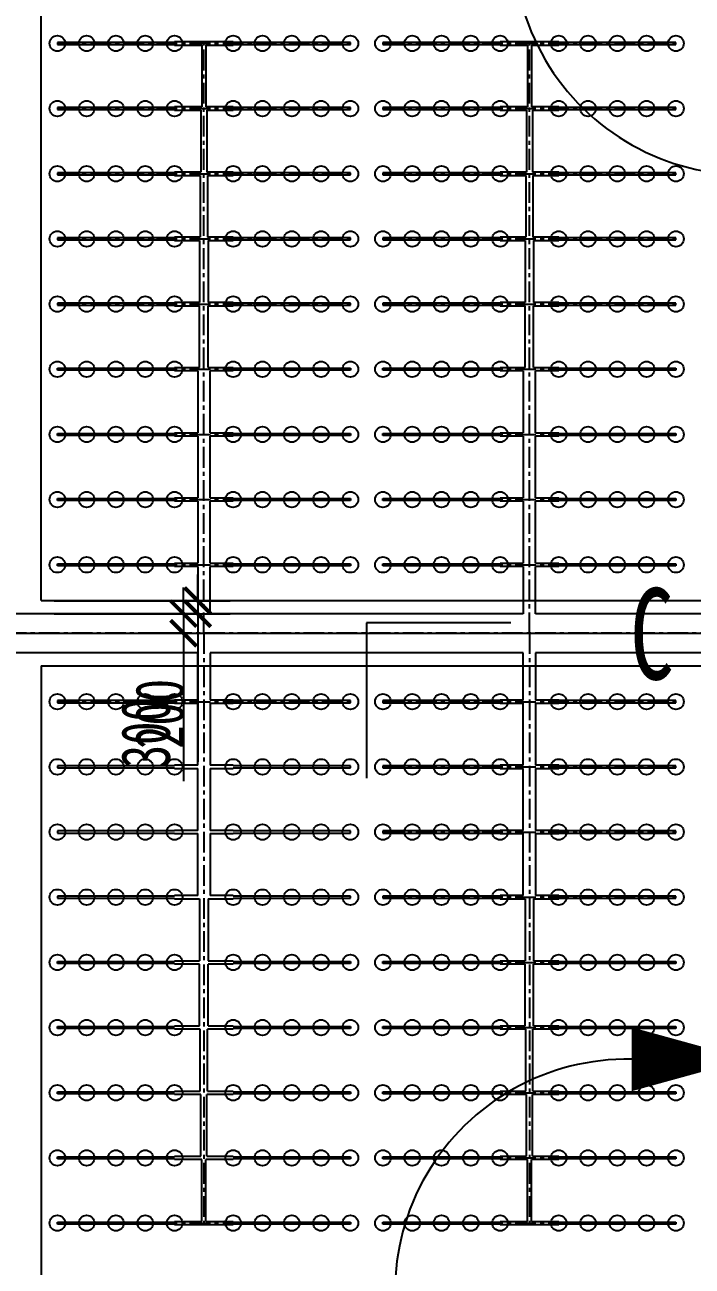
# Model space of a CAD drawing. Header units: millimetres. Extents: x -299291 to 688124, y -407813 to 623474.
# Drawn here: x 186209 to 196459, y 197518 to 216564 of the extents above; entities that cross this region are included whole.
import ezdxf

# ---------------------------------------------------------------- set-up
doc = ezdxf.new("R2010")
doc.units = ezdxf.units.MM
doc.linetypes.add('CENTER', pattern=[50.8, 31.75, -6.35, 6.35, -6.35])
doc.layers.add('轴线', color=6, linetype='CENTER')
doc.styles.add('长仿宋', font='simfang.ttf', dxfattribs={"width": 0.7})
doc.styles.add('长仿宋体', font='simfang.ttf', dxfattribs={"width": 0.7})
doc.dimstyles.new('副本ISO-25', dxfattribs={"dimtxt": 750, "dimasz": 400, "dimexe": 500, "dimexo": 200, "dimgap": 200, "dimtad": 1, "dimdec": 1, "dimdsep": 46, "dimtxsty": '长仿宋', "dimblk": 'ARCHTICK', "dimcen": 200, "dimadec": 0, "dimazin": 0, "dimtfac": 1, "dimtdec": 1, "dimtmove": 0, "dimatfit": 3, "dimldrblk": 'ARCHTICK', "dimfxl": 1, "dimarcsym": 0})

# ---------------------------------------------------------------- blocks, each defined once
blk = doc.blocks.new('_ArchTick')
at = {"color": 0, "linetype": 'ByBlock', "lineweight": 25, "const_width": 0.15}
blk.add_lwpolyline([(-0.5, -0.5), (0.5, 0.5)], dxfattribs=at)
blk = doc.blocks.new('*D179')
at = {"color": 0, "lineweight": -2, "ltscale": 10, "transparency": 16777216}
for p, q in [((188864, 207729), (188864, 208129)), ((186659, 207729), (189364, 207729)), ((188864, 207729), (188864, 207529)), ((186659, 207529), (189364, 207529)), ((188864, 207529), (188864, 205255))]:
    blk.add_line(p, q, dxfattribs=at)
at = {"layer": 'Defpoints', "color": 0, "ltscale": 10, "transparency": 16777216}
for p in [(186459, 207729), (186459, 207529), (188864, 207529)]:
    blk.add_point(p, dxfattribs=at)
at = {"color": 0, "lineweight": -2, "ltscale": 10, "transparency": 16777216, "xscale": 400, "yscale": 400, "zscale": 400}
for p, rotation in [((188864, 207729), 270), ((188864, 207529), 90)]:
    blk.add_blockref('_ArchTick', p, dxfattribs=dict(at, rotation=rotation))
at = {"color": 0, "ltscale": 10, "transparency": 16777216, "insert": (188285, 205992), "char_height": 750, "attachment_point": 5, "rotation": 90, "style": '长仿宋'}
blk.add_mtext('200', dxfattribs=at)
blk = doc.blocks.new('*D180')
at = {"color": 0, "lineweight": -2, "ltscale": 10, "transparency": 16777216}
for p, q in [((188647, 207529), (188647, 207929)), ((188664, 207529), (188147, 207529)), ((188647, 207529), (188647, 207229)), ((188664, 207229), (188147, 207229)), ((188647, 207229), (188647, 204961))]:
    blk.add_line(p, q, dxfattribs=at)
at = {"layer": 'Defpoints', "color": 0, "ltscale": 10, "transparency": 16777216}
for p in [(188864, 207529), (188647, 207229), (188864, 207229)]:
    blk.add_point(p, dxfattribs=at)
at = {"color": 0, "lineweight": -2, "ltscale": 10, "transparency": 16777216, "xscale": 400, "yscale": 400, "zscale": 400}
for p, rotation in [((188647, 207529), 270), ((188647, 207229), 90)]:
    blk.add_blockref('_ArchTick', p, dxfattribs=dict(at, rotation=rotation))
at = {"color": 0, "ltscale": 10, "transparency": 16777216, "insert": (188068, 205695), "char_height": 750, "attachment_point": 5, "rotation": 90, "style": '长仿宋'}
blk.add_mtext('300', dxfattribs=at)

msp = doc.modelspace()

# ---------------------------------------------------------------- linework, layer by layer
at = {"lineweight": -3}
for p, q in [((186459.037, 207729.406), (186459.037, 217330.406)), ((186459.037, 206729.406), (186459.037, 197128.406))]:
    msp.add_line(p, q, dxfattribs=at)
at = {"ltscale": 10}
for p, q in [((186709.037, 216295.406), (186709.037, 216263.406)), ((188509.037, 216295.406), (186709.037, 216295.406)), ((186709.037, 216263.406), (188509.037, 216263.406)), ((189409.037, 216304.406), (188509.037, 216304.406)), ((188509.037, 216304.406), (188509.037, 216295.406)), ((188509.037, 216263.406), (188509.037, 216254.406)), ((188509.037, 216254.406), (188929.037, 216254.406)), ((188929.037, 216254.406), (188929.037, 215304.406)), ((188989.037, 216254.406), (189409.037, 216254.406)), ((188989.037, 216254.406), (188989.037, 215304.406)), ((189409.037, 216295.406), (189409.037, 216304.406)), ((191209.037, 216295.406), (189409.037, 216295.406)), ((189409.037, 216254.406), (189409.037, 216263.406)), ((189409.037, 216263.406), (191209.037, 216263.406)), ((191209.037, 216263.406), (191209.037, 216295.406)), ((191709.037, 216295.406), (191709.037, 216263.406)), ((193509.037, 216295.406), (191709.037, 216295.406)), ((191709.037, 216263.406), (193509.037, 216263.406)), ((194409.037, 216304.406), (193509.037, 216304.406)), ((193509.037, 216304.406), (193509.037, 216295.406)), ((193509.037, 216263.406), (193509.037, 216254.406)), ((193509.037, 216254.406), (193929.037, 216254.406)), ((193929.037, 216254.406), (193929.037, 215304.406)), ((193989.037, 216254.406), (194409.037, 216254.406)), ((193989.037, 216254.406), (193989.037, 215304.406)), ((194409.037, 216295.406), (194409.037, 216304.406)), ((196209.037, 216295.406), (194409.037, 216295.406)), ((194409.037, 216254.406), (194409.037, 216263.406)), ((194409.037, 216263.406), (196209.037, 216263.406)), ((196209.037, 216263.406), (196209.037, 216295.406)), ((186709.037, 215295.406), (186709.037, 215263.406)), ((188509.037, 215295.406), (186709.037, 215295.406)), ((186709.037, 215263.406), (188509.037, 215263.406)), ((188929.037, 215304.406), (188509.037, 215304.406)), ((188509.037, 215304.406), (188509.037, 215295.406)), ((188509.037, 215263.406), (188509.037, 215254.406)), ((188509.037, 215254.406), (188914.037, 215254.406)), ((188914.037, 215254.406), (188914.037, 214304.406)), ((189409.037, 215304.406), (188989.037, 215304.406)), ((189004.037, 215254.406), (189409.037, 215254.406)), ((189004.037, 215254.406), (189004.037, 214304.406)), ((189409.037, 215295.406), (189409.037, 215304.406)), ((191209.037, 215295.406), (189409.037, 215295.406)), ((189409.037, 215254.406), (189409.037, 215263.406)), ((189409.037, 215263.406), (191209.037, 215263.406)), ((191209.037, 215263.406), (191209.037, 215295.406)), ((191709.037, 215295.406), (191709.037, 215263.406)), ((193509.037, 215295.406), (191709.037, 215295.406)), ((191709.037, 215263.406), (193509.037, 215263.406)), ((193929.037, 215304.406), (193509.037, 215304.406)), ((193509.037, 215304.406), (193509.037, 215295.406)), ((193509.037, 215263.406), (193509.037, 215254.406)), ((193509.037, 215254.406), (193914.037, 215254.406)), ((193914.037, 215254.406), (193914.037, 214304.406)), ((194409.037, 215304.406), (193989.037, 215304.406)), ((194004.037, 215254.406), (194409.037, 215254.406)), ((194004.037, 215254.406), (194004.037, 214304.406)), ((194409.037, 215295.406), (194409.037, 215304.406)), ((196209.037, 215295.406), (194409.037, 215295.406)), ((194409.037, 215254.406), (194409.037, 215263.406)), ((194409.037, 215263.406), (196209.037, 215263.406)), ((196209.037, 215263.406), (196209.037, 215295.406)), ((186709.037, 214295.406), (186709.037, 214263.406)), ((188509.037, 214295.406), (186709.037, 214295.406)), ((186709.037, 214263.406), (188509.037, 214263.406)), ((188914.037, 214304.406), (188509.037, 214304.406)), ((188509.037, 214304.406), (188509.037, 214295.406)), ((188509.037, 214263.406), (188509.037, 214254.406)), ((189409.037, 214304.406), (189004.037, 214304.406)), ((189409.037, 214295.406), (189409.037, 214304.406)), ((191209.037, 214295.406), (189409.037, 214295.406)), ((189409.037, 214254.406), (189409.037, 214263.406)), ((189409.037, 214263.406), (191209.037, 214263.406)), ((191209.037, 214263.406), (191209.037, 214295.406)), ((191709.037, 214295.406), (191709.037, 214263.406)), ((193509.037, 214295.406), (191709.037, 214295.406)), ((191709.037, 214263.406), (193509.037, 214263.406)), ((193914.037, 214304.406), (193509.037, 214304.406)), ((193509.037, 214304.406), (193509.037, 214295.406)), ((193509.037, 214263.406), (193509.037, 214254.406)), ((194409.037, 214304.406), (194004.037, 214304.406)), ((194409.037, 214295.406), (194409.037, 214304.406)), ((196209.037, 214295.406), (194409.037, 214295.406)), ((194409.037, 214254.406), (194409.037, 214263.406)), ((194409.037, 214263.406), (196209.037, 214263.406)), ((196209.037, 214263.406), (196209.037, 214295.406)), ((188509.037, 214254.406), (188904.037, 214254.406)), ((188904.037, 214254.406), (188904.037, 213304.406)), ((189014.037, 214254.406), (189409.037, 214254.406)), ((189014.037, 214254.406), (189014.037, 213304.406)), ((193509.037, 214254.406), (193904.037, 214254.406)), ((193904.037, 214254.406), (193904.037, 213304.406)), ((194014.037, 214254.406), (194409.037, 214254.406)), ((194014.037, 214254.406), (194014.037, 213304.406)), ((186709.037, 213295.406), (186709.037, 213263.406)), ((188509.037, 213295.406), (186709.037, 213295.406)), ((186709.037, 213263.406), (188509.037, 213263.406)), ((188904.037, 213304.406), (188509.037, 213304.406)), ((188509.037, 213304.406), (188509.037, 213295.406)), ((188509.037, 213263.406), (188509.037, 213254.406)), ((188509.037, 213254.406), (188894.037, 213254.406)), ((188894.037, 213254.406), (188894.037, 212304.406)), ((189409.037, 213304.406), (189014.037, 213304.406)), ((189024.037, 213254.406), (189409.037, 213254.406)), ((189024.037, 213254.406), (189024.037, 212304.406)), ((189409.037, 213295.406), (189409.037, 213304.406)), ((191209.037, 213295.406), (189409.037, 213295.406)), ((189409.037, 213254.406), (189409.037, 213263.406)), ((189409.037, 213263.406), (191209.037, 213263.406)), ((191209.037, 213263.406), (191209.037, 213295.406)), ((191709.037, 213295.406), (191709.037, 213263.406)), ((193509.037, 213295.406), (191709.037, 213295.406)), ((191709.037, 213263.406), (193509.037, 213263.406)), ((193904.037, 213304.406), (193509.037, 213304.406)), ((193509.037, 213304.406), (193509.037, 213295.406)), ((193509.037, 213263.406), (193509.037, 213254.406)), ((193509.037, 213254.406), (193894.037, 213254.406)), ((193894.037, 213254.406), (193894.037, 212304.406)), ((194409.037, 213304.406), (194014.037, 213304.406)), ((194024.037, 213254.406), (194409.037, 213254.406)), ((194024.037, 213254.406), (194024.037, 212304.406)), ((194409.037, 213295.406), (194409.037, 213304.406)), ((196209.037, 213295.406), (194409.037, 213295.406)), ((194409.037, 213254.406), (194409.037, 213263.406)), ((194409.037, 213263.406), (196209.037, 213263.406)), ((196209.037, 213263.406), (196209.037, 213295.406)), ((186709.037, 212295.406), (186709.037, 212263.406)), ((188509.037, 212295.406), (186709.037, 212295.406)), ((186709.037, 212263.406), (188509.037, 212263.406)), ((188894.037, 212304.406), (188509.037, 212304.406)), ((188509.037, 212304.406), (188509.037, 212295.406)), ((188509.037, 212263.406), (188509.037, 212254.406)), ((188509.037, 212254.406), (188894.037, 212254.406)), ((188894.037, 211304.406), (188894.037, 212254.406)), ((189409.037, 212304.406), (189024.037, 212304.406)), ((189024.037, 212254.406), (189409.037, 212254.406)), ((189024.037, 211304.406), (189024.037, 212254.406)), ((189409.037, 212295.406), (189409.037, 212304.406)), ((191209.037, 212295.406), (189409.037, 212295.406)), ((189409.037, 212254.406), (189409.037, 212263.406)), ((189409.037, 212263.406), (191209.037, 212263.406)), ((191209.037, 212263.406), (191209.037, 212295.406)), ((191709.037, 212295.406), (191709.037, 212263.406)), ((193509.037, 212295.406), (191709.037, 212295.406)), ((191709.037, 212263.406), (193509.037, 212263.406)), ((193894.037, 212304.406), (193509.037, 212304.406)), ((193509.037, 212304.406), (193509.037, 212295.406)), ((193509.037, 212263.406), (193509.037, 212254.406)), ((193509.037, 212254.406), (193894.037, 212254.406)), ((193894.037, 211304.406), (193894.037, 212254.406)), ((194409.037, 212304.406), (194024.037, 212304.406)), ((194024.037, 212254.406), (194409.037, 212254.406)), ((194024.037, 211304.406), (194024.037, 212254.406)), ((194409.037, 212295.406), (194409.037, 212304.406)), ((196209.037, 212295.406), (194409.037, 212295.406)), ((194409.037, 212254.406), (194409.037, 212263.406)), ((194409.037, 212263.406), (196209.037, 212263.406)), ((196209.037, 212263.406), (196209.037, 212295.406)), ((186709.037, 211263.406), (186709.037, 211295.406)), ((186709.037, 211295.406), (188509.037, 211295.406)), ((188509.037, 211263.406), (186709.037, 211263.406)), ((188509.037, 211295.406), (188509.037, 211304.406)), ((188509.037, 211304.406), (188894.037, 211304.406)), ((188509.037, 211254.406), (188509.037, 211263.406)), ((188864.037, 211254.406), (188509.037, 211254.406)), ((188864.037, 211254.406), (188864.037, 210304.406)), ((189024.037, 211304.406), (189409.037, 211304.406)), ((189409.037, 211254.406), (189054.037, 211254.406)), ((189054.037, 210304.406), (189054.037, 211254.406)), ((189409.037, 211304.406), (189409.037, 211295.406)), ((189409.037, 211295.406), (191209.037, 211295.406)), ((191209.037, 211263.406), (189409.037, 211263.406)), ((189409.037, 211263.406), (189409.037, 211254.406)), ((191209.037, 211295.406), (191209.037, 211263.406)), ((191709.037, 211263.406), (191709.037, 211295.406)), ((191709.037, 211295.406), (193509.037, 211295.406)), ((193509.037, 211263.406), (191709.037, 211263.406)), ((193509.037, 211295.406), (193509.037, 211304.406)), ((193509.037, 211304.406), (193894.037, 211304.406)), ((193509.037, 211254.406), (193509.037, 211263.406)), ((193864.037, 211254.406), (193509.037, 211254.406)), ((193864.037, 211254.406), (193864.037, 210304.406)), ((194024.037, 211304.406), (194409.037, 211304.406)), ((194409.037, 211254.406), (194054.037, 211254.406)), ((194054.037, 210304.406), (194054.037, 211254.406)), ((194409.037, 211304.406), (194409.037, 211295.406)), ((194409.037, 211295.406), (196209.037, 211295.406)), ((196209.037, 211263.406), (194409.037, 211263.406)), ((194409.037, 211263.406), (194409.037, 211254.406)), ((196209.037, 211295.406), (196209.037, 211263.406)), ((186709.037, 210263.406), (186709.037, 210295.406)), ((186709.037, 210295.406), (188509.037, 210295.406)), ((188509.037, 210295.406), (188509.037, 210304.406)), ((188509.037, 210304.406), (188864.037, 210304.406)), ((189054.037, 210304.406), (189409.037, 210304.406)), ((189409.037, 210304.406), (189409.037, 210295.406)), ((189409.037, 210295.406), (191209.037, 210295.406)), ((191209.037, 210295.406), (191209.037, 210263.406)), ((191709.037, 210263.406), (191709.037, 210295.406)), ((191709.037, 210295.406), (193509.037, 210295.406)), ((193509.037, 210295.406), (193509.037, 210304.406)), ((193509.037, 210304.406), (193864.037, 210304.406)), ((194054.037, 210304.406), (194409.037, 210304.406)), ((194409.037, 210304.406), (194409.037, 210295.406)), ((194409.037, 210295.406), (196209.037, 210295.406)), ((196209.037, 210295.406), (196209.037, 210263.406)), ((188509.037, 210263.406), (186709.037, 210263.406)), ((188509.037, 210254.406), (188509.037, 210263.406)), ((188864.037, 210254.406), (188509.037, 210254.406)), ((188864.037, 210254.406), (188864.037, 209304.406)), ((189409.037, 210254.406), (189054.037, 210254.406)), ((189054.037, 209304.406), (189054.037, 210254.406)), ((191209.037, 210263.406), (189409.037, 210263.406)), ((189409.037, 210263.406), (189409.037, 210254.406)), ((193509.037, 210263.406), (191709.037, 210263.406)), ((193509.037, 210254.406), (193509.037, 210263.406)), ((193864.037, 210254.406), (193509.037, 210254.406)), ((193864.037, 210254.406), (193864.037, 209304.406)), ((194409.037, 210254.406), (194054.037, 210254.406)), ((194054.037, 209304.406), (194054.037, 210254.406)), ((196209.037, 210263.406), (194409.037, 210263.406)), ((194409.037, 210263.406), (194409.037, 210254.406)), ((186709.037, 209263.406), (186709.037, 209295.406)), ((186709.037, 209295.406), (188509.037, 209295.406)), ((188509.037, 209263.406), (186709.037, 209263.406)), ((188509.037, 209295.406), (188509.037, 209304.406)), ((188509.037, 209304.406), (188864.037, 209304.406)), ((188509.037, 209254.406), (188509.037, 209263.406)), ((188864.037, 209254.406), (188509.037, 209254.406)), ((188864.037, 209254.406), (188864.037, 208304.406)), ((189054.037, 209304.406), (189409.037, 209304.406)), ((189409.037, 209254.406), (189054.037, 209254.406)), ((189054.037, 208304.406), (189054.037, 209254.406)), ((189409.037, 209304.406), (189409.037, 209295.406)), ((189409.037, 209295.406), (191209.037, 209295.406)), ((191209.037, 209263.406), (189409.037, 209263.406)), ((189409.037, 209263.406), (189409.037, 209254.406)), ((191209.037, 209295.406), (191209.037, 209263.406)), ((191709.037, 209263.406), (191709.037, 209295.406)), ((191709.037, 209295.406), (193509.037, 209295.406)), ((193509.037, 209263.406), (191709.037, 209263.406)), ((193509.037, 209295.406), (193509.037, 209304.406)), ((193509.037, 209304.406), (193864.037, 209304.406)), ((193509.037, 209254.406), (193509.037, 209263.406)), ((193864.037, 209254.406), (193509.037, 209254.406)), ((193864.037, 209254.406), (193864.037, 208304.406)), ((194054.037, 209304.406), (194409.037, 209304.406)), ((194409.037, 209254.406), (194054.037, 209254.406)), ((194054.037, 208304.406), (194054.037, 209254.406)), ((194409.037, 209304.406), (194409.037, 209295.406)), ((194409.037, 209295.406), (196209.037, 209295.406)), ((196209.037, 209263.406), (194409.037, 209263.406)), ((194409.037, 209263.406), (194409.037, 209254.406)), ((196209.037, 209295.406), (196209.037, 209263.406)), ((186709.037, 208263.406), (186709.037, 208295.406)), ((186709.037, 208295.406), (188509.037, 208295.406)), ((188509.037, 208263.406), (186709.037, 208263.406)), ((188509.037, 208295.406), (188509.037, 208304.406)), ((188509.037, 208304.406), (188864.037, 208304.406)), ((188509.037, 208254.406), (188509.037, 208263.406)), ((188864.037, 208254.406), (188509.037, 208254.406)), ((188864.037, 208254.406), (188864.037, 207529.406)), ((189054.037, 208304.406), (189409.037, 208304.406)), ((189409.037, 208254.406), (189054.037, 208254.406)), ((189054.037, 207529.406), (189054.037, 208254.406)), ((189409.037, 208304.406), (189409.037, 208295.406)), ((189409.037, 208295.406), (191209.037, 208295.406)), ((191209.037, 208263.406), (189409.037, 208263.406)), ((189409.037, 208263.406), (189409.037, 208254.406)), ((191209.037, 208295.406), (191209.037, 208263.406)), ((191709.037, 208263.406), (191709.037, 208295.406)), ((191709.037, 208295.406), (193509.037, 208295.406)), ((193509.037, 208263.406), (191709.037, 208263.406)), ((193509.037, 208295.406), (193509.037, 208304.406)), ((193509.037, 208304.406), (193864.037, 208304.406)), ((193509.037, 208254.406), (193509.037, 208263.406)), ((193864.037, 208254.406), (193509.037, 208254.406)), ((193864.037, 208254.406), (193864.037, 207529.406)), ((194054.037, 208304.406), (194409.037, 208304.406)), ((194409.037, 208254.406), (194054.037, 208254.406)), ((194054.037, 207529.406), (194054.037, 208254.406)), ((194409.037, 208304.406), (194409.037, 208295.406)), ((194409.037, 208295.406), (196209.037, 208295.406)), ((196209.037, 208263.406), (194409.037, 208263.406)), ((194409.037, 208263.406), (194409.037, 208254.406)), ((196209.037, 208295.406), (196209.037, 208263.406)), ((186459.037, 207729.406), (266459.037, 207729.406)), ((188864.037, 207529.406), (183109.037, 207529.406)), ((193864.037, 207529.406), (189054.037, 207529.406)), ((198864.037, 207529.406), (194054.037, 207529.406)), ((185959.037, 207229.406), (266959.037, 207229.406)), ((193675.376, 207390.007), (191459.037, 207390.007)), ((191459.037, 207390.007), (191459.037, 205003.586)), ((188864.037, 206929.406), (183109.037, 206929.406)), ((188864.037, 206204.406), (188864.037, 206929.406)), ((189054.037, 206929.406), (189054.037, 206204.406)), ((193864.037, 206929.406), (189054.037, 206929.406)), ((193864.037, 206204.406), (193864.037, 206929.406)), ((194054.037, 206929.406), (194054.037, 206204.406)), ((198864.037, 206929.406), (194054.037, 206929.406)), ((186459.037, 206729.406), (266459.037, 206729.406)), ((186709.037, 206195.406), (186709.037, 206163.406)), ((188509.037, 206195.406), (186709.037, 206195.406)), ((186709.037, 206163.406), (188509.037, 206163.406)), ((188864.037, 206204.406), (188509.037, 206204.406)), ((188509.037, 206204.406), (188509.037, 206195.406)), ((188509.037, 206163.406), (188509.037, 206154.406)), ((188509.037, 206154.406), (188864.037, 206154.406)), ((188864.037, 205204.406), (188864.037, 206154.406)), ((189409.037, 206204.406), (189054.037, 206204.406)), ((189054.037, 206154.406), (189409.037, 206154.406)), ((189054.037, 206154.406), (189054.037, 205204.406)), ((189409.037, 206195.406), (189409.037, 206204.406)), ((191209.037, 206195.406), (189409.037, 206195.406)), ((189409.037, 206154.406), (189409.037, 206163.406)), ((189409.037, 206163.406), (191209.037, 206163.406)), ((191209.037, 206163.406), (191209.037, 206195.406)), ((191709.037, 206195.406), (191709.037, 206163.406)), ((193509.037, 206195.406), (191709.037, 206195.406)), ((191709.037, 206163.406), (193509.037, 206163.406)), ((193864.037, 206204.406), (193509.037, 206204.406)), ((193509.037, 206204.406), (193509.037, 206195.406)), ((193509.037, 206163.406), (193509.037, 206154.406)), ((193509.037, 206154.406), (193864.037, 206154.406)), ((193864.037, 205204.406), (193864.037, 206154.406)), ((194409.037, 206204.406), (194054.037, 206204.406)), ((194054.037, 206154.406), (194409.037, 206154.406)), ((194054.037, 206154.406), (194054.037, 205204.406)), ((194409.037, 206195.406), (194409.037, 206204.406)), ((196209.037, 206195.406), (194409.037, 206195.406)), ((194409.037, 206154.406), (194409.037, 206163.406)), ((194409.037, 206163.406), (196209.037, 206163.406)), ((196209.037, 206163.406), (196209.037, 206195.406)), ((186709.037, 205195.406), (186709.037, 205163.406)), ((188509.037, 205195.406), (186709.037, 205195.406)), ((186709.037, 205163.406), (188509.037, 205163.406)), ((188864.037, 205204.406), (188509.037, 205204.406)), ((188509.037, 205204.406), (188509.037, 205195.406)), ((188509.037, 205163.406), (188509.037, 205154.406)), ((188509.037, 205154.406), (188864.037, 205154.406)), ((188864.037, 204204.406), (188864.037, 205154.406)), ((189409.037, 205204.406), (189054.037, 205204.406)), ((189054.037, 205154.406), (189409.037, 205154.406)), ((189054.037, 205154.406), (189054.037, 204204.406)), ((189409.037, 205195.406), (189409.037, 205204.406)), ((191209.037, 205195.406), (189409.037, 205195.406)), ((189409.037, 205154.406), (189409.037, 205163.406)), ((189409.037, 205163.406), (191209.037, 205163.406)), ((191209.037, 205163.406), (191209.037, 205195.406)), ((191709.037, 205195.406), (191709.037, 205163.406)), ((193509.037, 205195.406), (191709.037, 205195.406)), ((191709.037, 205163.406), (193509.037, 205163.406)), ((193864.037, 205204.406), (193509.037, 205204.406)), ((193509.037, 205204.406), (193509.037, 205195.406)), ((193509.037, 205163.406), (193509.037, 205154.406)), ((193509.037, 205154.406), (193864.037, 205154.406)), ((193864.037, 204204.406), (193864.037, 205154.406)), ((194409.037, 205204.406), (194054.037, 205204.406)), ((194054.037, 205154.406), (194409.037, 205154.406)), ((194054.037, 205154.406), (194054.037, 204204.406)), ((194409.037, 205195.406), (194409.037, 205204.406)), ((196209.037, 205195.406), (194409.037, 205195.406)), ((194409.037, 205154.406), (194409.037, 205163.406)), ((194409.037, 205163.406), (196209.037, 205163.406)), ((196209.037, 205163.406), (196209.037, 205195.406)), ((186709.037, 204195.406), (186709.037, 204163.406)), ((188509.037, 204195.406), (186709.037, 204195.406)), ((188864.037, 204204.406), (188509.037, 204204.406)), ((188509.037, 204204.406), (188509.037, 204195.406)), ((189409.037, 204204.406), (189054.037, 204204.406)), ((189409.037, 204195.406), (189409.037, 204204.406)), ((191209.037, 204195.406), (189409.037, 204195.406)), ((191209.037, 204163.406), (191209.037, 204195.406)), ((191709.037, 204195.406), (191709.037, 204163.406)), ((193509.037, 204195.406), (191709.037, 204195.406)), ((193864.037, 204204.406), (193509.037, 204204.406)), ((193509.037, 204204.406), (193509.037, 204195.406)), ((194409.037, 204204.406), (194054.037, 204204.406)), ((194409.037, 204195.406), (194409.037, 204204.406)), ((196209.037, 204195.406), (194409.037, 204195.406)), ((196209.037, 204163.406), (196209.037, 204195.406)), ((186709.037, 204163.406), (188509.037, 204163.406)), ((188509.037, 204163.406), (188509.037, 204154.406)), ((188509.037, 204154.406), (188864.037, 204154.406)), ((188864.037, 203204.406), (188864.037, 204154.406)), ((189054.037, 204154.406), (189409.037, 204154.406)), ((189054.037, 204154.406), (189054.037, 203204.406)), ((189409.037, 204154.406), (189409.037, 204163.406)), ((189409.037, 204163.406), (191209.037, 204163.406)), ((191709.037, 204163.406), (193509.037, 204163.406)), ((193509.037, 204163.406), (193509.037, 204154.406)), ((193509.037, 204154.406), (193864.037, 204154.406)), ((193864.037, 203204.406), (193864.037, 204154.406)), ((194054.037, 204154.406), (194409.037, 204154.406)), ((194054.037, 204154.406), (194054.037, 203204.406)), ((194409.037, 204154.406), (194409.037, 204163.406)), ((194409.037, 204163.406), (196209.037, 204163.406)), ((186709.037, 203195.406), (186709.037, 203163.406)), ((188509.037, 203195.406), (186709.037, 203195.406)), ((186709.037, 203163.406), (188509.037, 203163.406)), ((188864.037, 203204.406), (188509.037, 203204.406)), ((188509.037, 203204.406), (188509.037, 203195.406)), ((188509.037, 203163.406), (188509.037, 203154.406)), ((188509.037, 203154.406), (188894.037, 203154.406)), ((188894.037, 203154.406), (188894.037, 202204.406)), ((189024.037, 203154.406), (189409.037, 203154.406)), ((189024.037, 203154.406), (189024.037, 202204.406)), ((189409.037, 203204.406), (189054.037, 203204.406)), ((189409.037, 203195.406), (189409.037, 203204.406)), ((191209.037, 203195.406), (189409.037, 203195.406)), ((189409.037, 203154.406), (189409.037, 203163.406)), ((189409.037, 203163.406), (191209.037, 203163.406)), ((191209.037, 203163.406), (191209.037, 203195.406)), ((191709.037, 203195.406), (191709.037, 203163.406)), ((193509.037, 203195.406), (191709.037, 203195.406)), ((191709.037, 203163.406), (193509.037, 203163.406)), ((193864.037, 203204.406), (193509.037, 203204.406)), ((193509.037, 203204.406), (193509.037, 203195.406)), ((193509.037, 203163.406), (193509.037, 203154.406)), ((193509.037, 203154.406), (193894.037, 203154.406)), ((193894.037, 203154.406), (193894.037, 202204.406)), ((194024.037, 203154.406), (194409.037, 203154.406)), ((194024.037, 203154.406), (194024.037, 202204.406)), ((194409.037, 203204.406), (194054.037, 203204.406)), ((194409.037, 203195.406), (194409.037, 203204.406)), ((196209.037, 203195.406), (194409.037, 203195.406)), ((194409.037, 203154.406), (194409.037, 203163.406)), ((194409.037, 203163.406), (196209.037, 203163.406)), ((196209.037, 203163.406), (196209.037, 203195.406)), ((186709.037, 202163.406), (186709.037, 202195.406)), ((186709.037, 202195.406), (188509.037, 202195.406)), ((188509.037, 202163.406), (186709.037, 202163.406)), ((188509.037, 202195.406), (188509.037, 202204.406)), ((188509.037, 202204.406), (188894.037, 202204.406)), ((188509.037, 202154.406), (188509.037, 202163.406)), ((188894.037, 202154.406), (188509.037, 202154.406)), ((188894.037, 201204.406), (188894.037, 202154.406)), ((189024.037, 202204.406), (189409.037, 202204.406)), ((189409.037, 202154.406), (189024.037, 202154.406)), ((189024.037, 201204.406), (189024.037, 202154.406)), ((189409.037, 202204.406), (189409.037, 202195.406)), ((189409.037, 202195.406), (191209.037, 202195.406)), ((191209.037, 202163.406), (189409.037, 202163.406)), ((189409.037, 202163.406), (189409.037, 202154.406)), ((191209.037, 202195.406), (191209.037, 202163.406)), ((191709.037, 202163.406), (191709.037, 202195.406)), ((191709.037, 202195.406), (193509.037, 202195.406)), ((193509.037, 202163.406), (191709.037, 202163.406)), ((193509.037, 202195.406), (193509.037, 202204.406)), ((193509.037, 202204.406), (193894.037, 202204.406)), ((193509.037, 202154.406), (193509.037, 202163.406)), ((193894.037, 202154.406), (193509.037, 202154.406)), ((193894.037, 201204.406), (193894.037, 202154.406)), ((194024.037, 202204.406), (194409.037, 202204.406)), ((194409.037, 202154.406), (194024.037, 202154.406)), ((194024.037, 201204.406), (194024.037, 202154.406)), ((194409.037, 202204.406), (194409.037, 202195.406)), ((194409.037, 202195.406), (196209.037, 202195.406)), ((196209.037, 202163.406), (194409.037, 202163.406)), ((194409.037, 202163.406), (194409.037, 202154.406)), ((196209.037, 202195.406), (196209.037, 202163.406)), ((186709.037, 201163.406), (186709.037, 201195.406)), ((186709.037, 201195.406), (188509.037, 201195.406)), ((188509.037, 201163.406), (186709.037, 201163.406)), ((188509.037, 201195.406), (188509.037, 201204.406)), ((188509.037, 201204.406), (188894.037, 201204.406)), ((188509.037, 201154.406), (188509.037, 201163.406)), ((188904.037, 201154.406), (188509.037, 201154.406)), ((188904.037, 200204.406), (188904.037, 201154.406)), ((189409.037, 201154.406), (189014.037, 201154.406)), ((189014.037, 200204.406), (189014.037, 201154.406)), ((189024.037, 201204.406), (189409.037, 201204.406)), ((189409.037, 201204.406), (189409.037, 201195.406)), ((189409.037, 201195.406), (191209.037, 201195.406)), ((191209.037, 201163.406), (189409.037, 201163.406)), ((189409.037, 201163.406), (189409.037, 201154.406)), ((191209.037, 201195.406), (191209.037, 201163.406)), ((191709.037, 201163.406), (191709.037, 201195.406)), ((191709.037, 201195.406), (193509.037, 201195.406)), ((193509.037, 201163.406), (191709.037, 201163.406)), ((193509.037, 201195.406), (193509.037, 201204.406)), ((193509.037, 201204.406), (193894.037, 201204.406)), ((193509.037, 201154.406), (193509.037, 201163.406)), ((193904.037, 201154.406), (193509.037, 201154.406)), ((193904.037, 200204.406), (193904.037, 201154.406)), ((194409.037, 201154.406), (194014.037, 201154.406)), ((194014.037, 200204.406), (194014.037, 201154.406)), ((194024.037, 201204.406), (194409.037, 201204.406)), ((194409.037, 201204.406), (194409.037, 201195.406)), ((194409.037, 201195.406), (196209.037, 201195.406)), ((196209.037, 201163.406), (194409.037, 201163.406)), ((194409.037, 201163.406), (194409.037, 201154.406)), ((196209.037, 201195.406), (196209.037, 201163.406)), ((186709.037, 200163.406), (186709.037, 200195.406)), ((186709.037, 200195.406), (188509.037, 200195.406)), ((188509.037, 200195.406), (188509.037, 200204.406)), ((188509.037, 200204.406), (188904.037, 200204.406)), ((189014.037, 200204.406), (189409.037, 200204.406)), ((189409.037, 200204.406), (189409.037, 200195.406)), ((189409.037, 200195.406), (191209.037, 200195.406)), ((191209.037, 200195.406), (191209.037, 200163.406)), ((191709.037, 200163.406), (191709.037, 200195.406)), ((191709.037, 200195.406), (193509.037, 200195.406)), ((193509.037, 200195.406), (193509.037, 200204.406)), ((193509.037, 200204.406), (193904.037, 200204.406)), ((194014.037, 200204.406), (194409.037, 200204.406)), ((194409.037, 200204.406), (194409.037, 200195.406)), ((194409.037, 200195.406), (196209.037, 200195.406)), ((196209.037, 200195.406), (196209.037, 200163.406)), ((188509.037, 200163.406), (186709.037, 200163.406)), ((188509.037, 200154.406), (188509.037, 200163.406)), ((188914.037, 200154.406), (188509.037, 200154.406)), ((188914.037, 199204.406), (188914.037, 200154.406)), ((189409.037, 200154.406), (189004.037, 200154.406)), ((189004.037, 199204.406), (189004.037, 200154.406)), ((191209.037, 200163.406), (189409.037, 200163.406)), ((189409.037, 200163.406), (189409.037, 200154.406)), ((193509.037, 200163.406), (191709.037, 200163.406)), ((193509.037, 200154.406), (193509.037, 200163.406)), ((193914.037, 200154.406), (193509.037, 200154.406)), ((193914.037, 199204.406), (193914.037, 200154.406)), ((194409.037, 200154.406), (194004.037, 200154.406)), ((194004.037, 199204.406), (194004.037, 200154.406)), ((196209.037, 200163.406), (194409.037, 200163.406)), ((194409.037, 200163.406), (194409.037, 200154.406)), ((186709.037, 199163.406), (186709.037, 199195.406)), ((186709.037, 199195.406), (188509.037, 199195.406)), ((188509.037, 199163.406), (186709.037, 199163.406)), ((188509.037, 199195.406), (188509.037, 199204.406)), ((188509.037, 199204.406), (188914.037, 199204.406)), ((188509.037, 199154.406), (188509.037, 199163.406)), ((188929.037, 199154.406), (188509.037, 199154.406)), ((188929.037, 198204.406), (188929.037, 199154.406)), ((188989.037, 198204.406), (188989.037, 199154.406)), ((189409.037, 199154.406), (188989.037, 199154.406)), ((189004.037, 199204.406), (189409.037, 199204.406)), ((189409.037, 199204.406), (189409.037, 199195.406)), ((189409.037, 199195.406), (191209.037, 199195.406)), ((191209.037, 199163.406), (189409.037, 199163.406)), ((189409.037, 199163.406), (189409.037, 199154.406)), ((191209.037, 199195.406), (191209.037, 199163.406)), ((191709.037, 199163.406), (191709.037, 199195.406)), ((191709.037, 199195.406), (193509.037, 199195.406)), ((193509.037, 199163.406), (191709.037, 199163.406)), ((193509.037, 199195.406), (193509.037, 199204.406)), ((193509.037, 199204.406), (193914.037, 199204.406)), ((193509.037, 199154.406), (193509.037, 199163.406)), ((193929.037, 199154.406), (193509.037, 199154.406)), ((193929.037, 198204.406), (193929.037, 199154.406)), ((193989.037, 198204.406), (193989.037, 199154.406)), ((194409.037, 199154.406), (193989.037, 199154.406)), ((194004.037, 199204.406), (194409.037, 199204.406)), ((194409.037, 199204.406), (194409.037, 199195.406)), ((194409.037, 199195.406), (196209.037, 199195.406)), ((196209.037, 199163.406), (194409.037, 199163.406)), ((194409.037, 199163.406), (194409.037, 199154.406)), ((196209.037, 199195.406), (196209.037, 199163.406)), ((186709.037, 198163.406), (186709.037, 198195.406)), ((186709.037, 198195.406), (188509.037, 198195.406)), ((188509.037, 198163.406), (186709.037, 198163.406)), ((188509.037, 198195.406), (188509.037, 198204.406)), ((188509.037, 198204.406), (188929.037, 198204.406)), ((188509.037, 198154.406), (188509.037, 198163.406)), ((189409.037, 198154.406), (188509.037, 198154.406)), ((188989.037, 198204.406), (189409.037, 198204.406)), ((189409.037, 198204.406), (189409.037, 198195.406)), ((189409.037, 198195.406), (191209.037, 198195.406)), ((191209.037, 198163.406), (189409.037, 198163.406)), ((189409.037, 198163.406), (189409.037, 198154.406)), ((191209.037, 198195.406), (191209.037, 198163.406)), ((191709.037, 198163.406), (191709.037, 198195.406)), ((191709.037, 198195.406), (193509.037, 198195.406)), ((193509.037, 198163.406), (191709.037, 198163.406)), ((193509.037, 198195.406), (193509.037, 198204.406)), ((193509.037, 198204.406), (193929.037, 198204.406)), ((193509.037, 198154.406), (193509.037, 198163.406)), ((194409.037, 198154.406), (193509.037, 198154.406)), ((193989.037, 198204.406), (194409.037, 198204.406)), ((194409.037, 198204.406), (194409.037, 198195.406)), ((194409.037, 198195.406), (196209.037, 198195.406)), ((196209.037, 198163.406), (194409.037, 198163.406)), ((194409.037, 198163.406), (194409.037, 198154.406)), ((196209.037, 198195.406), (196209.037, 198163.406))]:
    msp.add_line(p, q, dxfattribs=at)
at = {"color": 7, "lineweight": -3}
msp.add_lwpolyline([(195528.81, 200693.243, 981.097, 0, 0), (197311.998, 200693.243, 0, 0, 0)], format="xyseb", dxfattribs=at)
at = {"ltscale": 10}
for centre in [(186709.037, 216279.406), (186709.037, 216279.406), (187159.037, 216279.406), (187609.037, 216279.406), (188059.037, 216279.406), (188509.037, 216279.406), (189409.037, 216279.406), (189859.037, 216279.406), (190309.037, 216279.406), (190759.037, 216279.406), (191209.037, 216279.406), (191709.037, 216279.406), (192159.037, 216279.406), (192609.037, 216279.406), (193059.037, 216279.406), (193509.037, 216279.406), (194409.037, 216279.406), (194859.037, 216279.406), (195309.037, 216279.406), (195759.037, 216279.406), (196209.037, 216279.406), (186709.037, 215279.406), (186709.037, 215279.406), (187159.037, 215279.406), (187609.037, 215279.406), (188059.037, 215279.406), (188509.037, 215279.406), (189409.037, 215279.406), (189859.037, 215279.406), (190309.037, 215279.406), (190759.037, 215279.406), (191209.037, 215279.406), (191709.037, 215279.406), (192159.037, 215279.406), (192609.037, 215279.406), (193059.037, 215279.406), (193509.037, 215279.406), (194409.037, 215279.406), (194859.037, 215279.406), (195309.037, 215279.406), (195759.037, 215279.406), (196209.037, 215279.406), (186709.037, 214279.406), (186709.037, 214279.406), (187159.037, 214279.406), (187609.037, 214279.406), (188059.037, 214279.406), (188509.037, 214279.406), (189409.037, 214279.406), (189859.037, 214279.406), (190309.037, 214279.406), (190759.037, 214279.406), (191209.037, 214279.406), (191709.037, 214279.406), (192159.037, 214279.406), (192609.037, 214279.406), (193059.037, 214279.406), (193509.037, 214279.406), (194409.037, 214279.406), (194859.037, 214279.406), (195309.037, 214279.406), (195759.037, 214279.406), (196209.037, 214279.406), (186709.037, 213279.406), (186709.037, 213279.406), (187159.037, 213279.406), (187609.037, 213279.406), (188059.037, 213279.406), (188509.037, 213279.406), (189409.037, 213279.406), (189859.037, 213279.406), (190309.037, 213279.406), (190759.037, 213279.406), (191209.037, 213279.406), (191709.037, 213279.406), (192159.037, 213279.406), (192609.037, 213279.406), (193059.037, 213279.406), (193509.037, 213279.406), (194409.037, 213279.406), (194859.037, 213279.406), (195309.037, 213279.406), (195759.037, 213279.406), (196209.037, 213279.406), (186709.037, 212279.406), (186709.037, 212279.406), (187159.037, 212279.406), (187609.037, 212279.406), (188059.037, 212279.406), (188509.037, 212279.406), (189409.037, 212279.406), (189859.037, 212279.406), (190309.037, 212279.406), (190759.037, 212279.406), (191209.037, 212279.406), (191709.037, 212279.406), (192159.037, 212279.406), (192609.037, 212279.406), (193059.037, 212279.406), (193509.037, 212279.406), (194409.037, 212279.406), (194859.037, 212279.406), (195309.037, 212279.406), (195759.037, 212279.406), (196209.037, 212279.406), (186709.037, 211279.406), (186709.037, 211279.406), (187159.037, 211279.406), (187609.037, 211279.406), (188059.037, 211279.406), (188509.037, 211279.406), (189409.037, 211279.406), (189859.037, 211279.406), (190309.037, 211279.406), (190759.037, 211279.406), (191209.037, 211279.406), (191709.037, 211279.406), (192159.037, 211279.406), (192609.037, 211279.406), (193059.037, 211279.406), (193509.037, 211279.406), (194409.037, 211279.406), (194859.037, 211279.406), (195309.037, 211279.406), (195759.037, 211279.406), (196209.037, 211279.406), (186709.037, 210279.406), (186709.037, 210279.406), (187159.037, 210279.406), (187609.037, 210279.406), (188059.037, 210279.406), (188509.037, 210279.406), (189409.037, 210279.406), (189859.037, 210279.406), (190309.037, 210279.406), (190759.037, 210279.406), (191209.037, 210279.406), (191709.037, 210279.406), (192159.037, 210279.406), (192609.037, 210279.406), (193059.037, 210279.406), (193509.037, 210279.406), (194409.037, 210279.406), (194859.037, 210279.406), (195309.037, 210279.406), (195759.037, 210279.406), (196209.037, 210279.406), (186709.037, 209279.406), (186709.037, 209279.406), (187159.037, 209279.406), (187609.037, 209279.406), (188059.037, 209279.406), (188509.037, 209279.406), (189409.037, 209279.406), (189859.037, 209279.406), (190309.037, 209279.406), (190759.037, 209279.406), (191209.037, 209279.406), (191709.037, 209279.406), (192159.037, 209279.406), (192609.037, 209279.406), (193059.037, 209279.406), (193509.037, 209279.406), (194409.037, 209279.406), (194859.037, 209279.406), (195309.037, 209279.406), (195759.037, 209279.406), (196209.037, 209279.406), (186709.037, 208279.406), (186709.037, 208279.406), (187159.037, 208279.406), (187609.037, 208279.406), (188059.037, 208279.406), (188509.037, 208279.406), (189409.037, 208279.406), (189859.037, 208279.406), (190309.037, 208279.406), (190759.037, 208279.406), (191209.037, 208279.406), (191709.037, 208279.406), (192159.037, 208279.406), (192609.037, 208279.406), (193059.037, 208279.406), (193509.037, 208279.406), (194409.037, 208279.406), (194859.037, 208279.406), (195309.037, 208279.406), (195759.037, 208279.406), (196209.037, 208279.406), (186709.037, 206179.406), (186709.037, 206179.406), (187159.037, 206179.406), (187609.037, 206179.406), (188059.037, 206179.406), (188509.037, 206179.406), (189409.037, 206179.406), (189859.037, 206179.406), (190309.037, 206179.406), (190759.037, 206179.406), (191209.037, 206179.406), (191709.037, 206179.406), (192159.037, 206179.406), (192609.037, 206179.406), (193059.037, 206179.406), (193509.037, 206179.406), (194409.037, 206179.406), (194859.037, 206179.406), (195309.037, 206179.406), (195759.037, 206179.406), (196209.037, 206179.406), (186709.037, 205179.406), (186709.037, 205179.406), (187159.037, 205179.406), (187609.037, 205179.406), (188059.037, 205179.406), (188509.037, 205179.406), (189409.037, 205179.406), (189859.037, 205179.406), (190309.037, 205179.406), (190759.037, 205179.406), (191209.037, 205179.406), (191709.037, 205179.406), (192159.037, 205179.406), (192609.037, 205179.406), (193059.037, 205179.406), (193509.037, 205179.406), (194409.037, 205179.406), (194859.037, 205179.406), (195309.037, 205179.406), (195759.037, 205179.406), (196209.037, 205179.406), (186709.037, 204179.406), (186709.037, 204179.406), (187159.037, 204179.406), (187609.037, 204179.406), (188059.037, 204179.406), (188509.037, 204179.406), (189409.037, 204179.406), (189859.037, 204179.406), (190309.037, 204179.406), (190759.037, 204179.406), (191209.037, 204179.406), (191709.037, 204179.406), (192159.037, 204179.406), (192609.037, 204179.406), (193059.037, 204179.406), (193509.037, 204179.406), (194409.037, 204179.406), (194859.037, 204179.406), (195309.037, 204179.406), (195759.037, 204179.406), (196209.037, 204179.406), (186709.037, 203179.406), (186709.037, 203179.406), (187159.037, 203179.406), (187609.037, 203179.406), (188059.037, 203179.406), (188509.037, 203179.406), (189409.037, 203179.406), (189859.037, 203179.406), (190309.037, 203179.406), (190759.037, 203179.406), (191209.037, 203179.406), (191709.037, 203179.406), (192159.037, 203179.406), (192609.037, 203179.406), (193059.037, 203179.406), (193509.037, 203179.406), (194409.037, 203179.406), (194859.037, 203179.406), (195309.037, 203179.406), (195759.037, 203179.406), (196209.037, 203179.406), (186709.037, 202179.406), (186709.037, 202179.406), (187159.037, 202179.406), (187609.037, 202179.406), (188059.037, 202179.406), (188509.037, 202179.406), (189409.037, 202179.406), (189859.037, 202179.406), (190309.037, 202179.406), (190759.037, 202179.406), (191209.037, 202179.406), (191709.037, 202179.406), (192159.037, 202179.406), (192609.037, 202179.406), (193059.037, 202179.406), (193509.037, 202179.406), (194409.037, 202179.406), (194859.037, 202179.406), (195309.037, 202179.406), (195759.037, 202179.406), (196209.037, 202179.406), (186709.037, 201179.406), (186709.037, 201179.406), (187159.037, 201179.406), (187609.037, 201179.406), (188059.037, 201179.406), (188509.037, 201179.406), (189409.037, 201179.406), (189859.037, 201179.406), (190309.037, 201179.406), (190759.037, 201179.406), (191209.037, 201179.406), (191709.037, 201179.406), (192159.037, 201179.406), (192609.037, 201179.406), (193059.037, 201179.406), (193509.037, 201179.406), (194409.037, 201179.406), (194859.037, 201179.406), (195309.037, 201179.406), (195759.037, 201179.406), (196209.037, 201179.406), (186709.037, 200179.406), (186709.037, 200179.406), (187159.037, 200179.406), (187609.037, 200179.406), (188059.037, 200179.406), (188509.037, 200179.406), (189409.037, 200179.406), (189859.037, 200179.406), (190309.037, 200179.406), (190759.037, 200179.406), (191209.037, 200179.406), (191709.037, 200179.406), (192159.037, 200179.406), (192609.037, 200179.406), (193059.037, 200179.406), (193509.037, 200179.406), (194409.037, 200179.406), (194859.037, 200179.406), (195309.037, 200179.406), (195759.037, 200179.406), (196209.037, 200179.406), (186709.037, 199179.406), (186709.037, 199179.406), (187159.037, 199179.406), (187609.037, 199179.406), (188059.037, 199179.406), (188509.037, 199179.406), (189409.037, 199179.406), (189859.037, 199179.406), (190309.037, 199179.406), (190759.037, 199179.406), (191209.037, 199179.406), (191709.037, 199179.406), (192159.037, 199179.406), (192609.037, 199179.406), (193059.037, 199179.406), (193509.037, 199179.406), (194409.037, 199179.406), (194859.037, 199179.406), (195309.037, 199179.406), (195759.037, 199179.406), (196209.037, 199179.406), (186709.037, 198179.406), (186709.037, 198179.406), (187159.037, 198179.406), (187609.037, 198179.406), (188059.037, 198179.406), (188509.037, 198179.406), (189409.037, 198179.406), (189859.037, 198179.406), (190309.037, 198179.406), (190759.037, 198179.406), (191209.037, 198179.406), (191709.037, 198179.406), (192159.037, 198179.406), (192609.037, 198179.406), (193059.037, 198179.406), (193509.037, 198179.406), (194409.037, 198179.406), (194859.037, 198179.406), (195309.037, 198179.406), (195759.037, 198179.406), (196209.037, 198179.406)]:
    msp.add_circle(centre, 120, dxfattribs=at)
at = {"color": 7, "lineweight": -3}
for centre in [(197277.966, 217830.406), (195459.037, 197128.406)]:
    msp.add_arc(centre, 3565.52, 88.8787302, 271.1212698, dxfattribs=at)
at = {"layer": '轴线', "ltscale": 10}
for p, q in [((186709.037, 216279.406), (191209.037, 216279.406)), ((188959.037, 207229.406), (188959.037, 216279.406)), ((191709.037, 216279.406), (196209.037, 216279.406)), ((193959.037, 207229.406), (193959.037, 216279.406)), ((186709.037, 215279.406), (191209.037, 215279.406)), ((186709.037, 215279.406), (191209.037, 215279.406)), ((191709.037, 215279.406), (196209.037, 215279.406)), ((191709.037, 215279.406), (196209.037, 215279.406)), ((186709.037, 214279.406), (191209.037, 214279.406)), ((186709.037, 214279.406), (191209.037, 214279.406)), ((191709.037, 214279.406), (196209.037, 214279.406)), ((191709.037, 214279.406), (196209.037, 214279.406)), ((186709.037, 213279.406), (191209.037, 213279.406)), ((186709.037, 213279.406), (191209.037, 213279.406)), ((191709.037, 213279.406), (196209.037, 213279.406)), ((191709.037, 213279.406), (196209.037, 213279.406)), ((186709.037, 212279.406), (191209.037, 212279.406)), ((186709.037, 212279.406), (191209.037, 212279.406)), ((191709.037, 212279.406), (196209.037, 212279.406)), ((191709.037, 212279.406), (196209.037, 212279.406)), ((186709.037, 211279.406), (191209.037, 211279.406)), ((186709.037, 211279.406), (191209.037, 211279.406)), ((191709.037, 211279.406), (196209.037, 211279.406)), ((191709.037, 211279.406), (196209.037, 211279.406)), ((186709.037, 210279.406), (191209.037, 210279.406)), ((186709.037, 210279.406), (191209.037, 210279.406)), ((191709.037, 210279.406), (196209.037, 210279.406)), ((191709.037, 210279.406), (196209.037, 210279.406)), ((186709.037, 209279.406), (191209.037, 209279.406)), ((186709.037, 209279.406), (191209.037, 209279.406)), ((191709.037, 209279.406), (196209.037, 209279.406)), ((191709.037, 209279.406), (196209.037, 209279.406)), ((186709.037, 208279.406), (191209.037, 208279.406)), ((191709.037, 208279.406), (196209.037, 208279.406)), ((263959.037, 207229.406), (183109.037, 207229.406)), ((188959.037, 207229.406), (188959.037, 198179.406)), ((193959.037, 207229.406), (193959.037, 198179.406)), ((186709.037, 206179.406), (191209.037, 206179.406)), ((191709.037, 206179.406), (196209.037, 206179.406)), ((191709.037, 205179.406), (196209.037, 205179.406)), ((191709.037, 205179.406), (196209.037, 205179.406)), ((191709.037, 204179.406), (196209.037, 204179.406)), ((191709.037, 204179.406), (196209.037, 204179.406)), ((191709.037, 203179.406), (196209.037, 203179.406)), ((191709.037, 203179.406), (196209.037, 203179.406)), ((191709.037, 202179.406), (196209.037, 202179.406)), ((191709.037, 202179.406), (196209.037, 202179.406)), ((191709.037, 201179.406), (196209.037, 201179.406)), ((191709.037, 201179.406), (196209.037, 201179.406)), ((191709.037, 200179.406), (196209.037, 200179.406)), ((191709.037, 200179.406), (196209.037, 200179.406)), ((191709.037, 199179.406), (196209.037, 199179.406)), ((191709.037, 199179.406), (196209.037, 199179.406)), ((186709.037, 198179.406), (191209.037, 198179.406)), ((191709.037, 198179.406), (196209.037, 198179.406))]:
    msp.add_line(p, q, dxfattribs=at)

# ---------------------------------------------------------------- texts
at = {"lineweight": -3, "insert": (195506.451, 207920.673), "char_height": 1400, "width": 13348.62728, "attachment_point": 1, "style": '长仿宋体'}
msp.add_mtext('C', dxfattribs=at)

# ---------------------------------------------------------------- dimensions: what is measured, and where the dimension line sits
at = {"color": 2, "ltscale": 10}
for base, p1, p2, picture, middle in [((188864.037, 207529.406), (186459.037, 207729.406), (186459.037, 207529.406), '*D179', (188284.752, 205992.406)), ((188647.296, 207229.406), (188864.037, 207529.406), (188864.037, 207229.406), '*D180', (188068.01, 205695.406))]:
    dim = msp.add_linear_dim(base=base, p1=p1, p2=p2, angle=90, dimstyle='副本ISO-25', dxfattribs=at)
    dim.commit()
    dim.dimension.update_dxf_attribs({"geometry": picture, "text_midpoint": middle})

doc.saveas('drawing.dxf')
